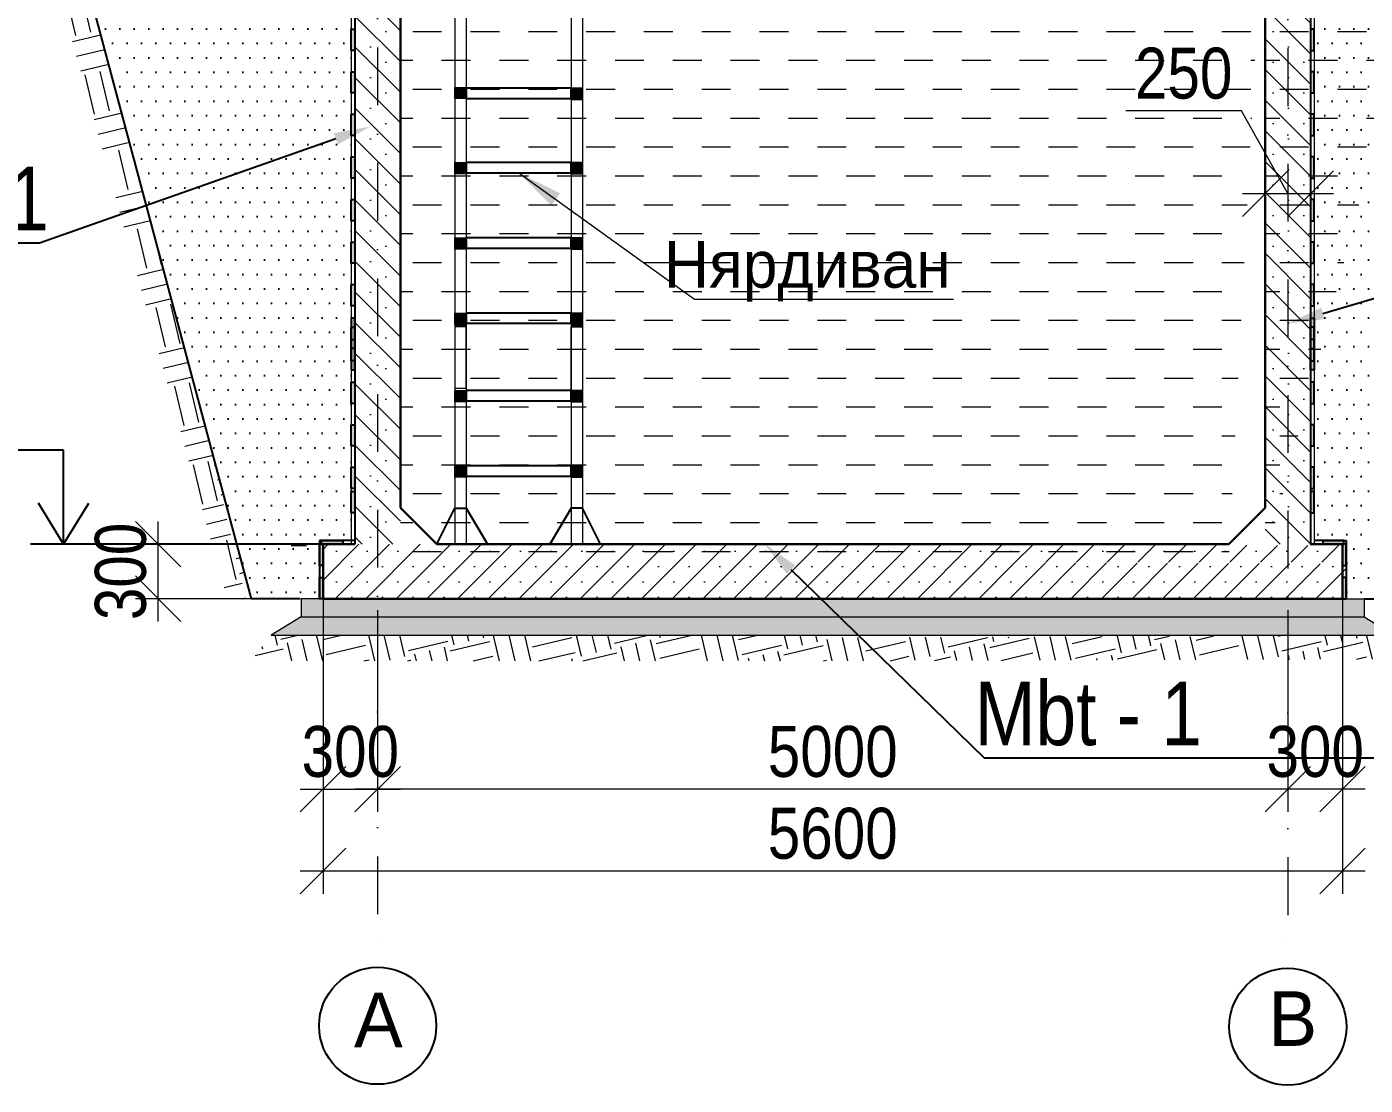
# Model space of a CAD drawing. Header units: millimetres. Extents: x 1067644 to 1117794, y -913136 to -692535.
# Drawn here: x 1082134 to 1089486, y -745752 to -739936 of the extents above; entities that cross this region are included whole.
import ezdxf
from ezdxf import colors
from ezdxf.entities.mleader import LeaderData, LeaderLine
from ezdxf.math import Vec2, Vec3

# ---------------------------------------------------------------- set-up
doc = ezdxf.new("R2010")
doc.units = ezdxf.units.MM
doc.linetypes.add('DASHDOT', pattern=[25.4, 12.7, -6.35, 0, -6.35])
doc.layers.add('Annotation - Text', color=7, linetype='Continuous')
doc.layers.add('Arcs_Circles_Ном._пера__98', color=7, linetype='Continuous', lineweight=20)
doc.styles.add('style3', font='ARIAAL_.TTF', dxfattribs={"height": 300})
doc.styles.add('style6', font='ARIALN.TTF', dxfattribs={"height": 300})
doc.styles.add('yazitipi', font='ARIALN.TTF')
doc.styles.add('СГЕНЕРИР_СТИЛЬ_1', font='a3ar(la).ttf')
doc.dimstyles.new('sevda', dxfattribs={"dimscale": 100, "dimtxt": 2.8, "dimasz": 2.5, "dimexe": 1.25, "dimexo": 0.625, "dimtad": 1, "dimtxsty": 'yazitipi', "dimblk": 'OBLIQUE', "dimcen": 2.5, "dimdle": 1.25, "dimclrd": 253, "dimclre": 253, "dimclrt": 73, "dimaunit": 1, "dimadec": 3, "dimazin": 0, "dimtfac": 1, "dimtmove": 1, "dimatfit": 3, "dimfxl": 1, "dimlwd": 13, "dimlwe": 13, "dimarcsym": 0})

# ---------------------------------------------------------------- blocks, each defined once
blk = doc.blocks.new('_Oblique')
at = {"color": 0, "linetype": 'ByBlock', "lineweight": -2}
blk.add_line((-0.5, -0.5), (0.5, 0.5), dxfattribs=at)
blk = doc.blocks.new('*D467')
at = {"color": 253, "lineweight": 13, "ltscale": 5, "transparency": 16777216}
for p, q in [((1084061.2, -743141.2), (1084061.2, -744250.1)), ((1089061.2, -743141.2), (1089061.2, -744250.1)), ((1089186.2, -744125.1), (1083936.2, -744125.1))]:
    blk.add_line(p, q, dxfattribs=at)
at = {"layer": 'Defpoints', "color": 0, "ltscale": 5, "transparency": 16777216}
for p in [(1084061.2, -743078.7), (1089061.2, -743078.7), (1084061.2, -744125.1)]:
    blk.add_point(p, dxfattribs=at)
at = {"color": 253, "lineweight": 13, "ltscale": 5, "transparency": 16777216, "xscale": 250, "yscale": 250, "zscale": 250, "rotation": 180}
blk.add_blockref('_Oblique', (1084061.2, -744125.1), dxfattribs=at)
at = {"color": 253, "lineweight": 13, "ltscale": 5, "transparency": 16777216, "xscale": 250, "yscale": 250, "zscale": 250}
blk.add_blockref('_Oblique', (1089061.2, -744125.1), dxfattribs=at)
at = {"color": 73, "ltscale": 5, "transparency": 16777216, "insert": (1086561.2, -743919.7), "char_height": 280, "attachment_point": 5, "style": 'yazitipi'}
blk.add_mtext('5000', dxfattribs=at)
blk = doc.blocks.new('*D468')
at = {"color": 253, "lineweight": 13, "ltscale": 15, "transparency": 16777216}
for p, q in [((1089361.2, -743015), (1089361.2, -744250.1)), ((1089061.2, -743141.2), (1089061.2, -744250.1)), ((1089486.2, -744125.1), (1088936.2, -744125.1))]:
    blk.add_line(p, q, dxfattribs=at)
at = {"layer": 'Defpoints', "color": 0, "ltscale": 15, "transparency": 16777216}
for p in [(1089361.2, -742952.5), (1089061.2, -743078.7), (1089061.2, -744125.1)]:
    blk.add_point(p, dxfattribs=at)
at = {"color": 253, "lineweight": 13, "ltscale": 15, "transparency": 16777216, "xscale": 250, "yscale": 250, "zscale": 250, "rotation": 180}
blk.add_blockref('_Oblique', (1089061.2, -744125.1), dxfattribs=at)
at = {"color": 253, "lineweight": 13, "ltscale": 15, "transparency": 16777216, "xscale": 250, "yscale": 250, "zscale": 250}
blk.add_blockref('_Oblique', (1089361.2, -744125.1), dxfattribs=at)
at = {"color": 73, "ltscale": 15, "transparency": 16777216, "insert": (1089211.4, -743919.7), "char_height": 280, "attachment_point": 5, "style": 'yazitipi'}
blk.add_mtext('300', dxfattribs=at)
blk = doc.blocks.new('*D469')
at = {"color": 253, "lineweight": 13, "ltscale": 15, "transparency": 16777216}
for p, q in [((1083761.2, -742841.2), (1083761.2, -744250.1)), ((1084061.2, -743141.2), (1084061.2, -744250.1)), ((1083636.2, -744125.1), (1084186.2, -744125.1))]:
    blk.add_line(p, q, dxfattribs=at)
at = {"layer": 'Defpoints', "color": 0, "ltscale": 15, "transparency": 16777216}
for p in [(1083761.2, -742778.7), (1084061.2, -743078.7), (1084061.2, -744125.1)]:
    blk.add_point(p, dxfattribs=at)
at = {"color": 253, "lineweight": 13, "ltscale": 15, "transparency": 16777216, "xscale": 250, "yscale": 250, "zscale": 250, "rotation": 180}
blk.add_blockref('_Oblique', (1083761.2, -744125.1), dxfattribs=at)
at = {"color": 253, "lineweight": 13, "ltscale": 15, "transparency": 16777216, "xscale": 250, "yscale": 250, "zscale": 250}
blk.add_blockref('_Oblique', (1084061.2, -744125.1), dxfattribs=at)
at = {"color": 73, "ltscale": 15, "transparency": 16777216, "insert": (1083911.2, -743919.7), "char_height": 280, "attachment_point": 5, "style": 'yazitipi'}
blk.add_mtext('300', dxfattribs=at)
blk = doc.blocks.new('*D470')
at = {"color": 253, "lineweight": 13, "ltscale": 15, "transparency": 16777216}
for p, q in [((1083761.2, -743927.6), (1083761.2, -744700.1)), ((1089361.2, -743927.6), (1089361.2, -744700.1)), ((1089486.2, -744575.1), (1083636.2, -744575.1))]:
    blk.add_line(p, q, dxfattribs=at)
at = {"layer": 'Defpoints', "color": 0, "ltscale": 15, "transparency": 16777216}
for p in [(1083761.2, -743865.1), (1089361.2, -743865.1), (1083761.2, -744575.1)]:
    blk.add_point(p, dxfattribs=at)
at = {"color": 253, "lineweight": 13, "ltscale": 15, "transparency": 16777216, "xscale": 250, "yscale": 250, "zscale": 250, "rotation": 180}
blk.add_blockref('_Oblique', (1083761.2, -744575.1), dxfattribs=at)
at = {"color": 253, "lineweight": 13, "ltscale": 15, "transparency": 16777216, "xscale": 250, "yscale": 250, "zscale": 250}
blk.add_blockref('_Oblique', (1089361.2, -744575.1), dxfattribs=at)
at = {"color": 73, "ltscale": 15, "transparency": 16777216, "insert": (1086561.2, -744369.7), "char_height": 280, "attachment_point": 5, "style": 'yazitipi'}
blk.add_mtext('5600', dxfattribs=at)
blk = doc.blocks.new('*D460')
at = {"color": 253, "lineweight": 13, "ltscale": 15, "transparency": 16777216}
for p, q in [((1088806.5, -740397.8), (1088171.2, -740397.8)), ((1089061.2, -740852.5), (1088806.5, -740397.8)), ((1088936.2, -740909.4), (1088936.2, -740727.5)), ((1089186.2, -740909.4), (1089186.2, -740727.5)), ((1088811.2, -740852.5), (1089311.2, -740852.5))]:
    blk.add_line(p, q, dxfattribs=at)
at = {"layer": 'Defpoints', "color": 0, "ltscale": 15, "transparency": 16777216}
for p in [(1089186.2, -740852.5), (1088936.2, -740971.9), (1089186.2, -740971.9)]:
    blk.add_point(p, dxfattribs=at)
at = {"color": 253, "lineweight": 13, "ltscale": 15, "transparency": 16777216, "xscale": 250, "yscale": 250, "zscale": 250, "rotation": 180}
blk.add_blockref('_Oblique', (1088936.2, -740852.5), dxfattribs=at)
at = {"color": 253, "lineweight": 13, "ltscale": 15, "transparency": 16777216, "xscale": 250, "yscale": 250, "zscale": 250}
blk.add_blockref('_Oblique', (1089186.2, -740852.5), dxfattribs=at)
at = {"color": 73, "ltscale": 15, "transparency": 16777216, "insert": (1088488.8, -740192.4), "char_height": 280, "attachment_point": 5, "style": 'yazitipi'}
blk.add_mtext('250', dxfattribs=at)
blk = doc.blocks.new('*D461')
at = {"color": 253, "lineweight": 13, "ltscale": 15, "transparency": 16777216}
for p, q in [((1082855.5, -743203.7), (1082855.5, -742653.7)), ((1083258.8, -742778.7), (1082730.5, -742778.7)), ((1083469.2, -743078.7), (1082730.5, -743078.7))]:
    blk.add_line(p, q, dxfattribs=at)
at = {"layer": 'Defpoints', "color": 0, "ltscale": 15, "transparency": 16777216}
for p in [(1082855.5, -742778.7), (1083321.3, -742778.7), (1083531.7, -743078.7)]:
    blk.add_point(p, dxfattribs=at)
at = {"color": 253, "lineweight": 13, "ltscale": 15, "transparency": 16777216, "xscale": 250, "yscale": 250, "zscale": 250}
for p, rotation in [((1082855.5, -742778.7), 90), ((1082855.5, -743078.7), 270)]:
    blk.add_blockref('_Oblique', p, dxfattribs=dict(at, rotation=rotation))
at = {"color": 73, "ltscale": 15, "transparency": 16777216, "insert": (1082650, -742928.7), "char_height": 280, "attachment_point": 5, "rotation": 90, "style": 'yazitipi'}
blk.add_mtext('300', dxfattribs=at)

msp = doc.modelspace()

# ---------------------------------------------------------------- hatches: boundary and pattern name
at = {"ltscale": 15}
h = msp.add_hatch(dxfattribs=at)
h.set_pattern_fill('DOTS', color=256, scale=50)
h.set_pattern_definition([(0, (216624.21, -38033.88), (39.6875, 79.375), [0, -79.375])])
h.paths.add_polyline_path([(1083909.193, -738844.857), (1082254.394, -738844.857), (1083368.752, -743078.742), (1083741.404, -743078.742), (1083741.404, -742758.742), (1083741.235, -742758.742), (1083916.235, -742758.742), (1083916.404, -739944.857)])
h = msp.add_hatch(dxfattribs=at)
h.set_pattern_fill('DOTS', color=256, scale=50)
h.set_pattern_definition([(0, (215624.21, -38033.88), (39.6875, 79.375), [0, -79.375])])
h.paths.add_polyline_path([(1090876.96, -738844.857), (1089213.615, -738844.857), (1089206.404, -739944.857), (1089206.404, -742758.742), (1089381.404, -742758.742), (1089381.404, -743078.742), (1089753.941, -743078.742)])
at = {"lineweight": 5, "ltscale": 5000}
h = msp.add_hatch(dxfattribs=at)
h.set_pattern_fill('SACNCR', color=109, scale=50, angle=-90)
h.set_pattern_definition([(315, (1777156.91, 130813.91), (84.189901, 84.189901), []), (315, (1777156.91, 130729.72), (84.189901, 84.189901), [0, -119.0625])])
edge = h.paths.add_edge_path(flags=16)
edge.add_line((1083986.235, -741528.742), (1083936.235, -741528.742))
edge.add_line((1083936.235, -741528.742), (1083936.235, -740328.742))
edge.add_line((1083936.235, -740328.742), (1083936.235, -741528.742))
edge = h.paths.add_edge_path()
edge.add_line((1083935.98, -742778.742), (1083936.235, -742778.742))
edge.add_line((1083936.235, -742778.742), (1083936.235, -741528.742))
edge.add_line((1083936.235, -741528.742), (1083936.235, -742778.742))
edge = h.paths.add_edge_path()
edge.add_line((1084136.235, -741528.742), (1083936.235, -741528.742))
edge.add_line((1083936.235, -741528.742), (1083936.235, -742778.742))
edge.add_line((1083936.235, -742778.742), (1084186.235, -742778.742))
edge.add_line((1084186.235, -742778.742), (1084186.235, -741528.742))
edge = h.paths.add_edge_path()
edge.add_line((1084136.235, -740328.742), (1083936.235, -740328.742))
edge.add_line((1083936.235, -740328.742), (1083936.235, -741528.742))
edge.add_line((1083936.235, -741528.742), (1084186.235, -741528.742))
edge.add_line((1084186.235, -741528.742), (1084186.235, -740328.742))
h.paths.add_polyline_path([(1084186.235, -740328.742), (1084186.235, -738928.742), (1083936.235, -738928.742), (1083936.235, -740328.742)])
h.paths.add_polyline_path([(1083936.235, -740328.742), (1083936.235, -738928.742)])
h = msp.add_hatch(dxfattribs=at)
h.set_pattern_fill('SACNCR', color=109, scale=50, angle=-90)
h.set_pattern_definition([(315, (1776306.91, 130813.91), (84.189901, 84.189901), []), (315, (1776306.91, 130729.72), (84.189901, 84.189901), [0, -119.0625])])
edge = h.paths.add_edge_path()
edge.add_line((1089136.235, -741528.742), (1089086.235, -741528.742))
edge.add_line((1089086.235, -741528.742), (1089086.235, -740328.742))
edge.add_line((1089086.235, -740328.742), (1089186.235, -740328.742))
edge.add_line((1089186.235, -740328.742), (1089186.235, -741528.742))
edge = h.paths.add_edge_path()
edge.add_line((1089187.346, -742778.706), (1089086.235, -742778.778))
edge.add_line((1089086.235, -742778.778), (1089086.235, -741528.742))
edge.add_line((1089086.235, -741528.742), (1089186.235, -741528.742))
edge.add_line((1089186.235, -741528.742), (1089186.235, -742778.742))
edge = h.paths.add_edge_path()
edge.add_line((1088986.235, -741528.742), (1089086.235, -741528.742))
edge.add_line((1089086.235, -741528.742), (1089086.235, -742778.742))
edge.add_line((1089086.235, -742778.742), (1088936.235, -742778.742))
edge.add_line((1088936.235, -742778.742), (1088936.235, -741528.742))
edge = h.paths.add_edge_path()
edge.add_line((1088986.235, -740328.742), (1089086.235, -740328.742))
edge.add_line((1089086.235, -740328.742), (1089086.235, -741528.742))
edge.add_line((1089086.235, -741528.742), (1088936.235, -741528.742))
edge.add_line((1088936.235, -741528.742), (1088936.235, -740328.742))
h.paths.add_polyline_path([(1088936.235, -738928.742), (1089086.235, -738928.742), (1089086.235, -740328.742), (1088936.235, -740328.742)])
h.paths.add_polyline_path([(1089186.235, -740328.742), (1089086.235, -740328.742), (1089086.235, -738928.742), (1089186.235, -738928.742)])
at = {"lineweight": 0, "ltscale": 15}
h = msp.add_hatch(dxfattribs=at)
h.set_pattern_fill('DASH', color=4, scale=50)
h.set_pattern_definition([(0, (215574.04, -37968.76), (158.75, 158.75), [158.75, -158.75])])
edge = h.paths.add_edge_path()
edge.add_line((1084186.235, -739078.742), (1089936.235, -739078.742))
edge.add_line((1088936.235, -742868.021), (1088936.235, -739018.445))
edge.add_line((1084186.235, -739078.742), (1084186.235, -742878.742))
edge.add_line((1084186.235, -742878.742), (1088736.235, -742878.742))
h = msp.add_hatch(color=256, dxfattribs=at)
h.dxf.hatch_style = 1
h.paths.add_polyline_path([(1083916.235, -739948.593), (1083936.235, -739948.593), (1083936.235, -740065.578), (1083916.235, -740065.578)])
h = msp.add_hatch(color=256, dxfattribs=at)
h.dxf.hatch_style = 1
h.paths.add_polyline_path([(1089206.235, -739948.593), (1089186.235, -739948.593), (1089186.235, -740065.578), (1089206.235, -740065.578)])
h = msp.add_hatch(color=256, dxfattribs=at)
h.dxf.hatch_style = 1
h.paths.add_polyline_path([(1083916.235, -740182.563), (1083936.235, -740182.563), (1083936.235, -740299.548), (1083916.235, -740299.548)])
h = msp.add_hatch(color=256, dxfattribs=at)
h.dxf.hatch_style = 1
h.paths.add_polyline_path([(1089206.235, -740182.563), (1089186.235, -740182.563), (1089186.235, -740299.548), (1089206.235, -740299.548)])
at = {"lineweight": 9}
for points in [[(1084548.24, -740268.475), (1084486.235, -740268.475), (1084486.235, -740330.481), (1084548.24, -740330.481)], [(1085124.229, -740273.875), (1085186.235, -740273.875), (1085186.235, -740335.881), (1085124.229, -740335.881)], [(1084548.24, -740681.848), (1084486.235, -740681.848), (1084486.235, -740743.854), (1084548.24, -740743.854)], [(1085124.229, -740681.848), (1085186.235, -740681.848), (1085186.235, -740743.854), (1085124.229, -740743.854)], [(1084548.24, -741095.221), (1084486.235, -741095.221), (1084486.235, -741157.227), (1084548.24, -741157.227)], [(1085124.229, -741095.221), (1085186.235, -741095.221), (1085186.235, -741157.227), (1085124.229, -741157.227)], [(1084548.24, -741508.594), (1084486.235, -741508.594), (1084486.235, -741570.6), (1084548.24, -741570.6)], [(1084548.24, -741521.967), (1084486.235, -741521.967), (1084486.235, -741583.973), (1084548.24, -741583.973)], [(1085124.229, -741508.594), (1085186.235, -741508.594), (1085186.235, -741570.6), (1085124.229, -741570.6)], [(1085124.229, -741521.967), (1085186.235, -741521.967), (1085186.235, -741583.973), (1085124.229, -741583.973)], [(1084548.24, -741935.34), (1084486.235, -741935.34), (1084486.235, -741997.346), (1084548.24, -741997.346)], [(1085124.229, -741935.34), (1085186.235, -741935.34), (1085186.235, -741997.346), (1085124.229, -741997.346)], [(1084548.24, -742348.713), (1084486.235, -742348.713), (1084486.235, -742410.719), (1084548.24, -742410.719)], [(1085124.229, -742348.713), (1085186.235, -742348.713), (1085186.235, -742410.719), (1085124.229, -742410.719)]]:
    msp.add_hatch(color=256, dxfattribs=at).paths.add_polyline_path(points)
at = {"lineweight": 0, "ltscale": 15}
h = msp.add_hatch(color=256, dxfattribs=at)
h.dxf.hatch_style = 1
h.paths.add_polyline_path([(1083916.235, -740416.533), (1083936.235, -740416.533), (1083936.235, -740533.518), (1083916.235, -740533.518)])
h = msp.add_hatch(color=256, dxfattribs=at)
h.dxf.hatch_style = 1
h.paths.add_polyline_path([(1089206.235, -740416.533), (1089186.235, -740416.533), (1089186.235, -740533.518), (1089206.235, -740533.518)])
h = msp.add_hatch(color=256, dxfattribs=at)
h.dxf.hatch_style = 1
h.paths.add_polyline_path([(1083916.235, -740650.503), (1083936.235, -740650.503), (1083936.235, -740767.489), (1083916.235, -740767.489)])
h = msp.add_hatch(color=256, dxfattribs=at)
h.dxf.hatch_style = 1
h.paths.add_polyline_path([(1089206.235, -740650.503), (1089186.235, -740650.503), (1089186.235, -740767.489), (1089206.235, -740767.489)])
h = msp.add_hatch(color=256, dxfattribs=at)
h.dxf.hatch_style = 1
h.paths.add_polyline_path([(1083916.235, -740884.474), (1083936.235, -740884.474), (1083936.235, -741001.459), (1083916.235, -741001.459)])
h = msp.add_hatch(color=256, dxfattribs=at)
h.dxf.hatch_style = 1
h.paths.add_polyline_path([(1089206.235, -740884.474), (1089186.235, -740884.474), (1089186.235, -741001.459), (1089206.235, -741001.459)])
h = msp.add_hatch(color=256, dxfattribs=at)
h.dxf.hatch_style = 1
h.paths.add_polyline_path([(1083916.235, -741118.444), (1083936.235, -741118.444), (1083936.235, -741235.429), (1083916.235, -741235.429)])
h = msp.add_hatch(color=256, dxfattribs=at)
h.dxf.hatch_style = 1
h.paths.add_polyline_path([(1089206.235, -741118.444), (1089186.235, -741118.444), (1089186.235, -741235.429), (1089206.235, -741235.429)])
h = msp.add_hatch(color=256, dxfattribs=at)
h.dxf.hatch_style = 1
h.paths.add_polyline_path([(1083916.235, -741352.414), (1083936.235, -741352.414), (1083936.235, -741469.399), (1083916.235, -741469.399)])
h = msp.add_hatch(color=256, dxfattribs=at)
h.dxf.hatch_style = 1
h.paths.add_polyline_path([(1089206.235, -741352.414), (1089186.235, -741352.414), (1089186.235, -741469.399), (1089206.235, -741469.399)])
h = msp.add_hatch(color=256, dxfattribs=at)
h.dxf.hatch_style = 1
h.paths.add_polyline_path([(1083916.235, -741820.355), (1083936.235, -741820.355), (1083936.235, -741537.34), (1083916.235, -741537.34)])
h = msp.add_hatch(color=256, dxfattribs=at)
h.dxf.hatch_style = 1
h.paths.add_polyline_path([(1089206.235, -741820.355), (1089186.235, -741820.355), (1089186.235, -741537.34), (1089206.235, -741537.34)])
h = msp.add_hatch(color=256, dxfattribs=at)
h.dxf.hatch_style = 1
h.paths.add_polyline_path([(1083916.235, -741586.384), (1083936.235, -741586.384), (1083936.235, -741703.37), (1083916.235, -741703.37)])
h = msp.add_hatch(color=256, dxfattribs=at)
h.dxf.hatch_style = 1
h.paths.add_polyline_path([(1089206.235, -741586.384), (1089186.235, -741586.384), (1089186.235, -741703.37), (1089206.235, -741703.37)])
h = msp.add_hatch(color=256, dxfattribs=at)
h.dxf.hatch_style = 1
h.paths.add_polyline_path([(1083916.235, -741654.325), (1083936.235, -741654.325), (1083936.235, -741771.31), (1083916.235, -741771.31)])
h = msp.add_hatch(color=256, dxfattribs=at)
h.dxf.hatch_style = 1
h.paths.add_polyline_path([(1089206.235, -741654.325), (1089186.235, -741654.325), (1089186.235, -741771.31), (1089206.235, -741771.31)])
h = msp.add_hatch(color=256, dxfattribs=at)
h.dxf.hatch_style = 1
h.paths.add_polyline_path([(1083916.235, -741888.295), (1083936.235, -741888.295), (1083936.235, -742005.28), (1083916.235, -742005.28)])
h = msp.add_hatch(color=256, dxfattribs=at)
h.dxf.hatch_style = 1
h.paths.add_polyline_path([(1089206.235, -741888.295), (1089186.235, -741888.295), (1089186.235, -742005.28), (1089206.235, -742005.28)])
h = msp.add_hatch(color=256, dxfattribs=at)
h.dxf.hatch_style = 1
h.paths.add_polyline_path([(1083916.235, -742122.265), (1083936.235, -742122.265), (1083936.235, -742239.251), (1083916.235, -742239.251)])
h = msp.add_hatch(color=256, dxfattribs=at)
h.dxf.hatch_style = 1
h.paths.add_polyline_path([(1089206.235, -742122.265), (1089186.235, -742122.265), (1089186.235, -742239.251), (1089206.235, -742239.251)])
h = msp.add_hatch(color=256, dxfattribs=at)
h.dxf.hatch_style = 1
h.paths.add_polyline_path([(1083916.235, -742356.236), (1083936.235, -742356.236), (1083936.235, -742473.221), (1083916.235, -742473.221)])
h = msp.add_hatch(color=256, dxfattribs=at)
h.dxf.hatch_style = 1
h.paths.add_polyline_path([(1089206.235, -742356.236), (1089186.235, -742356.236), (1089186.235, -742473.221), (1089206.235, -742473.221)])
h = msp.add_hatch(color=256, dxfattribs=at)
h.dxf.hatch_style = 1
h.paths.add_polyline_path([(1083916.235, -742490.206), (1083936.235, -742490.206), (1083936.235, -742607.191), (1083916.235, -742607.191)])
h = msp.add_hatch(color=256, dxfattribs=at)
h.dxf.hatch_style = 1
h.paths.add_polyline_path([(1089206.235, -742490.206), (1089186.235, -742490.206), (1089186.235, -742607.191), (1089206.235, -742607.191)])
h = msp.add_hatch(color=256, dxfattribs=at)
h.dxf.hatch_style = 1
h.paths.add_polyline_path([(1083741.235, -742778.742), (1083761.235, -742778.742), (1083761.235, -742895.727), (1083741.235, -742895.727)])
h = msp.add_hatch(color=256, dxfattribs=at)
h.dxf.hatch_style = 1
h.paths.add_polyline_path([(1083869.894, -742758.742), (1083869.894, -742778.742), (1083752.908, -742778.742), (1083752.908, -742758.742)])
at = {"lineweight": 5, "ltscale": 5000}
h = msp.add_hatch(dxfattribs=at)
h.set_pattern_fill('SACNCR', color=109, scale=50)
h.set_pattern_definition([(45, (214743.59, -50608.07), (-84.189901, 84.189901), []), (45, (214827.78, -50608.07), (-84.189901, 84.189901), [0, -119.0625])])
h.paths.add_polyline_path([(1086036.235, -742878.742), (1087236.235, -742878.742), (1087236.235, -743078.742), (1086036.235, -743078.742)])
h.paths.add_polyline_path([(1083761.235, -742878.742), (1086036.235, -742878.742), (1086036.235, -743078.742), (1083761.235, -743078.742)])
edge = h.paths.add_edge_path()
edge.add_line((1086036.235, -742778.742), (1086036.235, -742878.742))
edge.add_line((1086036.235, -742878.742), (1083769.534, -742878.742))
edge.add_line((1083761.235, -742878.742), (1083761.235, -742778.742))
edge.add_line((1083761.235, -742778.742), (1086036.235, -742778.742))
h.paths.add_polyline_path([(1086036.235, -742778.742), (1087236.235, -742778.742), (1087236.235, -742878.742), (1086036.235, -742878.742)])
h.paths.add_polyline_path([(1087236.235, -742778.742), (1089381.235, -742786.953), (1089381.235, -742887.537), (1087236.235, -742878.742)])
h.paths.add_polyline_path([(1087236.235, -742878.742), (1089381.235, -742878.742), (1089381.235, -743078.742), (1087236.235, -743078.742)])
at = {"lineweight": 0, "ltscale": 15}
h = msp.add_hatch(color=256, dxfattribs=at)
h.dxf.hatch_style = 1
h.paths.add_polyline_path([(1089252.576, -742758.742), (1089252.576, -742778.742), (1089369.561, -742778.742), (1089369.561, -742758.742)])
h = msp.add_hatch(color=256, dxfattribs=at)
h.dxf.hatch_style = 1
h.paths.add_polyline_path([(1089381.235, -742778.742), (1089361.235, -742778.742), (1089361.235, -742895.727), (1089381.235, -742895.727)])
h = msp.add_hatch(color=256, dxfattribs=at)
h.dxf.hatch_style = 1
h.paths.add_polyline_path([(1083741.235, -742961.756), (1083761.235, -742961.756), (1083761.235, -743078.742), (1083741.235, -743078.742)])
h = msp.add_hatch(color=256, dxfattribs=at)
h.dxf.hatch_style = 1
h.paths.add_polyline_path([(1089381.235, -742961.756), (1089361.235, -742961.756), (1089361.235, -743078.742), (1089381.235, -743078.742)])
at = {"lineweight": 5, "ltscale": 5}
h = msp.add_hatch(dxfattribs=at)
h.set_pattern_fill('AR-CONC', color=4)
h.set_pattern_definition([(50, (215574.04, -37567.76), (182.184669, -15.939086), [19.05, -209.55]), (355, (215574.04, -37567.76), (-35.24342, 191.056845), [15.24, -167.640584]), (100.451445, (215589.22, -37569.1), (146.941247, 175.117752), [16.19001, -178.090245]), (46.1842, (215574.04, -37516.96), (271.07904, -42.04233), [28.575, -314.325]), (96.635558, (215596.63, -37520.47), (237.404134, 247.426125), [24.28502, -267.13561]), (351.18415, (215574.04, -37516.96), (237.404134, 247.426125), [22.85997, -251.45973]), (21, (215599.44, -37529.66), (151.614391, -102.265198), [19.05, -209.55]), (326, (215599.44, -37529.66), (61.802028, 184.187966), [15.24, -167.64]), (71.451445, (215612.08, -37538.19), (213.41642, 81.92277), [16.19001, -178.089938]), (37.5, (215574.04, -37567.764), (3.0886033, 84.555039), [0, -165.608, 0, -170.18, 0, -168.275]), (7.5, (215574.04, -37567.76), (66.8196625, 100.180575), [0, -97.028, 0, -161.798, 0, -64.135]), (327.5, (215517.4, -37567.764), (135.590595, -5.728744), [0, -63.5, 0, -198.12, 0, -262.89]), (317.5, (215492, -37567.76), (148.129181, 25.426491), [0, -82.55, 0, -131.572, 0, -186.69])])
h.paths.add_polyline_path([(1089481.235, -743078.742), (1089481.235, -743178.742), (1083641.235, -743178.742), (1083641.235, -743078.742)])
h = msp.add_hatch(dxfattribs=at)
h.set_pattern_fill('GRAVEL', color=161, scale=15)
h.set_pattern_definition([(228.0127875, (291681.422, -40377.116), (-3048.00000024, -3428.9999998), [51.25822, -5074.57255]), (184.969741, (291647.132, -40415.216), (4571.9999982, 381.0000217), [87.96071, -8708.10733]), (132.510447, (291559.502, -40422.836), (3810.0000016, -4190.99999854), [62.02223, -6140.20842]), (267.273689, (291410.912, -40518.086), (381.0000008, 7619.99999996), [80.10068, -7929.96561]), (292.8336542, (291407.102, -40598.096), (-1905.00000016, 4571.99999993), [78.54505, -7775.97116]), (357.273689, (291437.582, -40670.486), (-7619.99999996, 381.0000008), [80.10068, -7929.96561]), (37.6942405, (291517.592, -40674.296), (-4952.99999978, -3810.00000029), [105.92905, -10486.9673]), (72.2553284, (291601.412, -40609.526), (2667.00000072, 8381.99999977), [100.00793, -9900.78849]), (121.4295656, (291631.892, -40514.276), (-3048.00000043, 4952.99999973), [80.37195, -7956.83185]), (175.2363583, (291589.982, -40445.696), (4190.9999999, -381.0000007), [91.75699, -4496.09054]), (222.3974378, (291498.542, -40438.076), (-4571.99999985, -4191.00000016), [118.66169, -11747.51588]), (138.814075, (291788.102, -40521.896), (-2666.9999998, 2286.0000002), [40.50068, -4009.58487]), (171.4692344, (291757.622, -40495.226), (4953.00000013, -761.99999914), [77.0523, -7628.19585]), (225, (291681.42, -40483.8), (-5e-14, -381), [53.8814, -484.93397]), (203.1985905, (291654.75, -40438.076), (1905, 761.9999999), [29.0162, -2872.59336]), (291.8014095, (291628.08, -40449.506), (-381, 1143), [41.03484, -2010.71295]), (30.9637565, (291643.32, -40487.606), (1143, 762), [66.64795, -2154.94472]), (161.565051, (291700.47, -40453.32), (762, -381), [48.19307, -1156.63472]), (16.3895403, (291407.102, -40449.506), (3810, 1143), [67.5132, -6683.824]), (70.346176, (291471.872, -40430.456), (-1524.00000014, -4190.99999995), [56.63984, -5607.33235]), (293.1985905, (291700.47, -40377.116), (-761.9999999, 1905), [58.03201, -2843.57754]), (343.6104597, (291723.332, -40430.456), (-3810.0000001, 1142.99999973), [67.5132, -6683.824]), (339.443955, (291407.1, -40685.726), (-1905, 762), [65.10528, -3190.16015]), (294.7751406, (291468.062, -40708.586), (-1905.0000023, 4190.999999), [54.55082, -5400.53901]), (66.8014095, (291704.28, -40758.116), (761.9999999, 1905), [58.03202, -2843.57754]), (17.3540246, (291727.142, -40704.776), (-4952.9999999, -1524.0000003), [63.86741, -6322.8564]), (69.443955, (291517.59, -40758.116), (-762, -1905), [32.55264, -3222.71279]), (101.3099325, (291681.42, -40758.116), (-381, 1524), [19.42719, -1923.29924]), (165.963757, (291677.61, -40739.07), (1143, -381), [78.54506, -1492.35819]), (186.009006, (291601.412, -40720.016), (3809.99999998, 381.0000002), [72.79005, -7206.20473]), (303.690068, (291643.32, -40521.9), (-381, 762), [54.94858, -1318.76645]), (353.1572266, (291673.802, -40567.616), (6477.00000004, -761.99999966), [95.93351, -9497.40136]), (60.945396, (291769.052, -40579.046), (-1524, -2667), [39.22624, -3883.40885]), (90, (291788.1, -40544.76), (-381, 381), [22.86, -358.14]), (120.2564372, (291593.792, -40708.586), (1523.9999998, -2667.0000001), [52.93004, -5240.09112]), (48.0127875, (291567.122, -40662.866), (3048.00000025, 3428.9999998), [102.51643, -5023.31433]), (0, (291635.7, -40586.67), (381, 381), [99.06, -281.94]), (325.3048465, (291734.762, -40586.666), (3810.00000144, -2666.99999794), [60.24143, -5963.89751]), (254.054604, (291784.29, -40620.956), (-381, -1524), [55.47436, -2718.2475]), (207.6459754, (291769.052, -40674.296), (-7239.00000027, -3809.9999995), [90.32176, -8941.86966]), (175.4260787, (291689.042, -40716.206), (-4953, 381), [95.55442, -9459.87697])])
h.paths.add_polyline_path([(1089481.235, -743178.742), (1089646.006, -743278.742), (1083476.463, -743278.742), (1083641.235, -743178.742)])
at = {"layer": 'Annotation - Text', "lineweight": 5, "ltscale": 20}
h = msp.add_hatch(dxfattribs=at)
h.set_pattern_fill('EARTH', color=253, scale=35, angle=-76.6397816)
h.set_pattern_definition([(283.36022, (1115377.7, -668191.68), (267.591, -164.8793), [222.25, -222.25]), (283.36022, (1115458.79, -668172.42), (267.591, -164.8793), [222.25, -222.25]), (283.36022, (1115539.87, -668153.16), (267.591, -164.8793), [222.25, -222.25]), (13.36022, (1115573.32, -668173.77), (164.8793, 267.591), [222.25, -222.25]), (13.36022, (1115592.58, -668254.86), (164.8793, 267.591), [222.25, -222.25]), (13.36022, (1115611.84, -668335.94), (164.8793, 267.591), [222.25, -222.25])])
edge = h.paths.add_edge_path()
edge.add_line((1083233.405, -743078.742), (1083372.248, -743078.742))
h.paths.add_polyline_path([(1083234.63, -743078.742), (1083368.752, -743078.742), (1082238.355, -738844.857), (1082060.603, -738844.857)])
h = msp.add_hatch(dxfattribs=at)
h.set_pattern_fill('EARTH', color=253, scale=35, angle=-76.6397816)
h.set_pattern_definition([(283.360218, (215574.04, -37567.76), (267.590996, -164.8793), [222.25, -222.25]), (283.360218, (215655.13, -37548.5), (267.590996, -164.8793), [222.25, -222.25]), (283.360218, (215736.22, -37529.25), (267.590996, -164.8793), [222.25, -222.25]), (13.360218, (215769.67, -37549.86), (164.8793, 267.590996), [222.25, -222.25]), (13.360218, (215788.93, -37630.95), (164.8793, 267.590996), [222.25, -222.25]), (13.360218, (215808.18, -37712.03), (164.8793, 267.590996), [222.25, -222.25])])
h.paths.add_polyline_path([(1083471.463, -743278.742), (1083471.463, -743278.742), (1083367.541, -743420.612), (1083367.541, -743420.917)], flags=16)
h.paths.add_polyline_path([(1089646.006, -743278.742), (1086541.381, -743292.26), (1086541.381, -743420.917), (1089749.744, -743410.027)])
h.paths.add_polyline_path([(1083367.541, -743420.917), (1083471.463, -743278.742), (1086541.381, -743278.742), (1086541.381, -743420.917)])

# ---------------------------------------------------------------- linework, layer by layer
at = {"lineweight": 20}
for p, q in [((1084548.24, -738680.541), (1084548.24, -742778.742)), ((1085124.229, -738680.541), (1085124.229, -742778.742)), ((1084486.235, -738973.342), (1084486.235, -742778.742)), ((1085186.235, -738923.342), (1085186.235, -742778.742))]:
    msp.add_line(p, q, dxfattribs=at)
at = {"ltscale": 15}
for p, q in [((1083936.235, -738778.742), (1083936.235, -742778.742)), ((1089186.235, -738778.742), (1089186.235, -742778.742)), ((1083368.752, -743078.742), (1082238.355, -738844.857)), ((1084386.235, -742778.742), (1084486.235, -742581.739)), ((1084486.235, -742581.739), (1084548.24, -742581.739)), ((1084548.24, -742581.739), (1084664.572, -742778.742)), ((1085124.229, -742581.739), (1085007.897, -742778.742)), ((1085186.235, -742581.739), (1085124.229, -742581.739)), ((1085286.235, -742778.742), (1085186.235, -742581.739)), ((1083811.401, -742778.742), (1082154.634, -742778.742)), ((1083586.235, -742783.623), (1083669.77, -742783.623)), ((1083936.235, -742758.742), (1083741.235, -742758.742)), ((1083741.235, -742758.742), (1083741.235, -743078.742)), ((1083741.235, -742758.742), (1083741.235, -743078.742)), ((1089252.576, -742758.742), (1089206.235, -742758.742)), ((1089252.576, -742758.742), (1089381.235, -742758.742)), ((1089381.235, -742758.742), (1089381.235, -743078.742)), ((1083636.235, -743078.742), (1083368.752, -743078.742)), ((1089481.235, -743078.742), (1089753.941, -743078.742))]:
    msp.add_line(p, q, dxfattribs=at)
at = {"linetype": 'DASHDOT', "lineweight": 15, "ltscale": 25}
for p, q in [((1084061.235, -738778.742), (1084061.235, -745103.883)), ((1089061.404, -738783.776), (1089061.404, -745108.918))]:
    msp.add_line(p, q, dxfattribs=at)
at = {"lineweight": 30, "ltscale": 15}
for p, q in [((1084186.235, -738928.742), (1084186.235, -742578.742)), ((1088936.235, -742578.742), (1088936.235, -739128.742)), ((1084186.235, -742578.742), (1084386.235, -742778.742)), ((1088936.235, -742578.742), (1088736.235, -742778.742))]:
    msp.add_line(p, q, dxfattribs=at)
at = {"color": 7}
msp.add_line((1082336.09, -742262.094), (1081209.781, -742262.094), dxfattribs=at)
at = {"color": 0}
msp.add_line((1082336.09, -742778.742), (1082336.09, -742262.094), dxfattribs=at)
at = {"ltscale": 5}
for p, q in [((1084548.24, -742778.742), (1084486.235, -742778.742)), ((1085124.229, -742778.742), (1085186.235, -742778.742))]:
    msp.add_line(p, q, dxfattribs=at)
at = {"color": 1, "lineweight": 9, "ltscale": 5}
for p, q in [((1083741.235, -743078.742), (1083641.235, -743078.742)), ((1083641.235, -743078.742), (1083641.235, -743178.742)), ((1089381.235, -743078.742), (1089481.235, -743078.742)), ((1089481.235, -743078.742), (1089481.235, -743178.742)), ((1083641.235, -743178.742), (1083476.463, -743278.742)), ((1083641.235, -743178.742), (1089481.235, -743178.742)), ((1089481.235, -743178.742), (1089646.006, -743278.742)), ((1083476.463, -743278.742), (1089646.006, -743278.742))]:
    msp.add_line(p, q, dxfattribs=at)
at = {"lineweight": 9, "ltscale": 15}
for points in [[(1083916.235, -742778.742), (1083936.235, -742778.742), (1083936.235, -738778.742), (1083916.235, -738778.742)], [(1089206.235, -742778.742), (1089186.235, -742778.742), (1089186.235, -738778.742), (1089206.235, -738778.742)]]:
    msp.add_lwpolyline(points, close=True, dxfattribs=at)
at = {"ltscale": 15}
for points in [[(1083916.235, -739948.593), (1083936.235, -739948.593), (1083936.235, -740065.578), (1083916.235, -740065.578)], [(1089206.235, -739948.593), (1089186.235, -739948.593), (1089186.235, -740065.578), (1089206.235, -740065.578)], [(1083916.235, -740182.563), (1083936.235, -740182.563), (1083936.235, -740299.548), (1083916.235, -740299.548)], [(1089206.235, -740182.563), (1089186.235, -740182.563), (1089186.235, -740299.548), (1089206.235, -740299.548)], [(1085124.229, -740273.875), (1084548.24, -740273.875), (1084548.24, -740330.481), (1085124.229, -740330.481)], [(1083916.235, -740416.533), (1083936.235, -740416.533), (1083936.235, -740533.518), (1083916.235, -740533.518)], [(1089206.235, -740416.533), (1089186.235, -740416.533), (1089186.235, -740533.518), (1089206.235, -740533.518)], [(1083916.235, -740650.503), (1083936.235, -740650.503), (1083936.235, -740767.489), (1083916.235, -740767.489)], [(1089206.235, -740650.503), (1089186.235, -740650.503), (1089186.235, -740767.489), (1089206.235, -740767.489)], [(1085124.229, -740681.848), (1084548.24, -740681.848), (1084548.24, -740738.454), (1085124.229, -740738.454)], [(1083916.235, -740884.474), (1083936.235, -740884.474), (1083936.235, -741001.459), (1083916.235, -741001.459)], [(1089206.235, -740884.474), (1089186.235, -740884.474), (1089186.235, -741001.459), (1089206.235, -741001.459)], [(1085124.229, -741095.221), (1084548.24, -741095.221), (1084548.24, -741151.827), (1085124.229, -741151.827)], [(1083916.235, -741118.444), (1083936.235, -741118.444), (1083936.235, -741235.429), (1083916.235, -741235.429)], [(1089206.235, -741118.444), (1089186.235, -741118.444), (1089186.235, -741235.429), (1089206.235, -741235.429)], [(1083916.235, -741352.414), (1083936.235, -741352.414), (1083936.235, -741469.399), (1083916.235, -741469.399)], [(1089206.235, -741352.414), (1089186.235, -741352.414), (1089186.235, -741469.399), (1089206.235, -741469.399)], [(1083916.235, -741820.355), (1083936.235, -741820.355), (1083936.235, -741537.34), (1083916.235, -741537.34)], [(1085124.229, -741508.594), (1084548.24, -741508.594), (1084548.24, -741565.2), (1085124.229, -741565.2)], [(1089206.235, -741820.355), (1089186.235, -741820.355), (1089186.235, -741537.34), (1089206.235, -741537.34)], [(1083916.235, -741586.384), (1083936.235, -741586.384), (1083936.235, -741703.37), (1083916.235, -741703.37)], [(1089206.235, -741586.384), (1089186.235, -741586.384), (1089186.235, -741703.37), (1089206.235, -741703.37)], [(1083916.235, -741654.325), (1083936.235, -741654.325), (1083936.235, -741771.31), (1083916.235, -741771.31)], [(1089206.235, -741654.325), (1089186.235, -741654.325), (1089186.235, -741771.31), (1089206.235, -741771.31)], [(1083916.235, -741888.295), (1083936.235, -741888.295), (1083936.235, -742005.28), (1083916.235, -742005.28)], [(1089206.235, -741888.295), (1089186.235, -741888.295), (1089186.235, -742005.28), (1089206.235, -742005.28)], [(1085124.229, -741935.34), (1084548.24, -741935.34), (1084548.24, -741991.946), (1085124.229, -741991.946)], [(1083916.235, -742122.265), (1083936.235, -742122.265), (1083936.235, -742239.251), (1083916.235, -742239.251)], [(1089206.235, -742122.265), (1089186.235, -742122.265), (1089186.235, -742239.251), (1089206.235, -742239.251)], [(1083916.235, -742356.236), (1083936.235, -742356.236), (1083936.235, -742473.221), (1083916.235, -742473.221)], [(1085124.229, -742348.713), (1084548.24, -742348.713), (1084548.24, -742405.319), (1085124.229, -742405.319)], [(1089206.235, -742356.236), (1089186.235, -742356.236), (1089186.235, -742473.221), (1089206.235, -742473.221)], [(1083916.235, -742490.206), (1083936.235, -742490.206), (1083936.235, -742607.191), (1083916.235, -742607.191)], [(1089206.235, -742490.206), (1089186.235, -742490.206), (1089186.235, -742607.191), (1089206.235, -742607.191)], [(1083741.235, -742778.742), (1083761.235, -742778.742), (1083761.235, -742895.727), (1083741.235, -742895.727)], [(1083869.894, -742758.742), (1083869.894, -742778.742), (1083752.908, -742778.742), (1083752.908, -742758.742)], [(1089252.576, -742758.742), (1089252.576, -742778.742), (1089369.561, -742778.742), (1089369.561, -742758.742)], [(1089381.235, -742778.742), (1089361.235, -742778.742), (1089361.235, -742895.727), (1089381.235, -742895.727)], [(1083741.235, -742961.756), (1083761.235, -742961.756), (1083761.235, -743078.742), (1083741.235, -743078.742)], [(1089381.235, -742961.756), (1089361.235, -742961.756), (1089361.235, -743078.742), (1089381.235, -743078.742)]]:
    msp.add_lwpolyline(points, close=True, dxfattribs=at)
at = {"lineweight": 9}
for points in [[(1084486.235, -740268.475), (1084548.24, -740268.475), (1084548.24, -740330.481), (1084486.235, -740330.481)], [(1085186.235, -740273.875), (1085124.229, -740273.875), (1085124.229, -740335.881), (1085186.235, -740335.881)], [(1084486.235, -740681.848), (1084548.24, -740681.848), (1084548.24, -740743.854), (1084486.235, -740743.854)], [(1085186.235, -740681.848), (1085124.229, -740681.848), (1085124.229, -740743.854), (1085186.235, -740743.854)], [(1084486.235, -741095.221), (1084548.24, -741095.221), (1084548.24, -741157.227), (1084486.235, -741157.227)], [(1085186.235, -741095.221), (1085124.229, -741095.221), (1085124.229, -741157.227), (1085186.235, -741157.227)], [(1084486.235, -741508.594), (1084548.24, -741508.594), (1084548.24, -741570.6), (1084486.235, -741570.6)], [(1085186.235, -741508.594), (1085124.229, -741508.594), (1085124.229, -741570.6), (1085186.235, -741570.6)], [(1084486.235, -741921.967), (1084548.24, -741921.967), (1084548.24, -741583.973), (1084486.235, -741583.973)], [(1085186.235, -741935.34), (1085124.229, -741935.34), (1085124.229, -741583.973), (1085186.235, -741583.973)], [(1084486.235, -741935.34), (1084548.24, -741935.34), (1084548.24, -741997.346), (1084486.235, -741997.346)], [(1085186.235, -741935.34), (1085124.229, -741935.34), (1085124.229, -741997.346), (1085186.235, -741997.346)], [(1084486.235, -742348.713), (1084548.24, -742348.713), (1084548.24, -742410.719), (1084486.235, -742410.719)], [(1085186.235, -742348.713), (1085124.229, -742348.713), (1085124.229, -742410.719), (1085186.235, -742410.719)]]:
    msp.add_lwpolyline(points, close=True, dxfattribs=at)
at = {"color": 7, "ltscale": 15}
for points in [[(1082336.09, -742778.742), (1082197.488, -742554.398)], [(1082336.09, -742778.742), (1082474.692, -742554.398)]]:
    msp.add_lwpolyline(points, dxfattribs=at)
at = {"lineweight": 30, "ltscale": 15}
for points in [[(1089186.235, -742778.742), (1089361.235, -742778.742), (1089361.235, -743078.742), (1083761.235, -743078.742), (1083761.235, -742778.742), (1083936.235, -742778.742)], [(1084386.235, -742778.742), (1088736.235, -742778.742)]]:
    msp.add_lwpolyline(points, dxfattribs=at)
at = {"ltscale": 2}
for centre in [(1084061.235, -745425.609), (1089061.404, -745430.644)]:
    msp.add_circle(centre, 321.726, dxfattribs=at)

# ---------------------------------------------------------------- texts
at = {"ltscale": 2, "char_height": 300, "width": 6406.56045, "attachment_point": 3, "style": 'style3'}
for s, insert in [('A', (1084198.913, -745244.179)), ('B', (1089222.021, -745235.941))]:
    msp.add_mtext(s, dxfattribs=dict(at, insert=insert))
at = {"layer": 'Arcs_Circles_Ном._пера__98', "linetype": 'Continuous', "insert": (1087209.547, -741280.065), "char_height": 256, "attachment_point": 6, "style": 'СГЕНЕРИР_СТИЛЬ_1'}
msp.add_mtext('Нярдиван', dxfattribs=at)

# ---------------------------------------------------------------- dimensions: what is measured, and where the dimension line sits
at = {"ltscale": 15}
for base, p1, p2, picture, middle in [((1089186.235, -740852.513), (1088936.235, -740971.877), (1089186.235, -740971.877), '*D460', (1088744.014, -740397.821)), ((1084061.235, -744125.123), (1083761.235, -742778.742), (1084061.235, -743078.742), '*D469', (1083911.235, -744125.123))]:
    dim = msp.add_linear_dim(base=base, p1=p1, p2=p2, dimstyle='sevda', dxfattribs=at)
    dim.commit()
    dim.dimension.update_dxf_attribs({"geometry": picture, "text_midpoint": middle, "dimtype": 160})
for base, p1, p2, angle, picture, middle in [((1082855.465, -742778.742), (1083531.67, -743078.742), (1083321.297, -742778.742), 90, '*D461', (1082855.465, -742928.742)), ((1089061.234, -744125.123), (1089361.235, -742952.501), (1089061.234, -743078.742), 180, '*D468', (1089211.404, -744125.123))]:
    dim = msp.add_linear_dim(base=base, p1=p1, p2=p2, angle=angle, dimstyle='sevda', dxfattribs=at)
    dim.commit()
    dim.dimension.update_dxf_attribs({"geometry": picture, "text_midpoint": middle, "dimtype": 160})
at = {"ltscale": 5}
dim = msp.add_linear_dim(base=(1084061.235, -744125.123), p1=(1089061.234, -743078.742), p2=(1084061.235, -743078.742), angle=180, dimstyle='sevda', dxfattribs=at)
dim.commit()
dim.dimension.update_dxf_attribs({"geometry": '*D467', "text_midpoint": (1086561.234, -743919.663)})
at = {"ltscale": 15}
dim = msp.add_linear_dim(base=(1083761.235, -744575.123), p1=(1089361.234, -743865.123), p2=(1083761.235, -743865.123), angle=180, dimstyle='sevda', dxfattribs=at)
dim.commit()
dim.dimension.update_dxf_attribs({"geometry": '*D470', "text_midpoint": (1086561.234, -744369.663)})

# ---------------------------------------------------------------- leaders
msp.add_leader([(1084836.235, -740738.454), (1085802.749, -741432.246), (1087225.24, -741432.246)], dimstyle='sevda', override={"dimgap": 0.625, "dimtad": 0}, dxfattribs=at)
at = {"color": 13, "linetype": 'ByBlock', "lineweight": 9}
ml = msp.add_multileader_mtext('Standard', dxfattribs=at)
ml.set_content('{\\fArial Narrow|b0|i0|c238|p34;\\C256;Md - 1    }', color=3, style='style6')
ml.set_leader_properties()
ml.build(insert=Vec2(0, 0))
ml.multileader.update_dxf_attribs({"text_left_attachment_type": 6, "text_right_attachment_type": 6, "dogleg_length": 0.36, "arrow_head_size": 200})
ctx = ml.context
ctx.base_point, ctx.char_height, ctx.arrow_head_size, ctx.landing_gap_size, ctx.plane_origin = Vec3(1081171.214, -741124.946), 350, 200, 0.15, Vec3(1074123.95, -736637.56)
ctx.left_attachment, ctx.right_attachment, ctx.text_align_type = 6, 6, 1
notes = []
notes.append((ctx, [(1, (1, 1, 0), (1082204.206, -741124.946), (-1, 0), 0.36, [(0, [(1084020.289, -740484.474)], 0, [])])]))
ctx.mtext.insert, ctx.mtext.alignment, ctx.mtext.flow_direction = Vec3(1081687.53, -740704.946), 2, 5
ml = msp.add_multileader_mtext('Standard', dxfattribs=at)
ml.set_content('{\\fArial Narrow|b0|i0|c238|p34;\\C256;Md - 1    }', color=3, style='style6')
ml.set_leader_properties()
ml.build(insert=Vec2(0, 0))
ml.multileader.update_dxf_attribs({"text_left_attachment_type": 6, "text_right_attachment_type": 6, "dogleg_length": 0.36, "arrow_head_size": 200})
ctx = ml.context
ctx.base_point, ctx.char_height, ctx.arrow_head_size, ctx.landing_gap_size, ctx.plane_origin = Vec3(1090761.984, -741068.807), 350, 200, 0.15, Vec3(1083488.145, -736596.267)
ctx.left_attachment, ctx.right_attachment, ctx.text_align_type = 6, 6, 1
notes.append((ctx, [(0, (1, 1, 0), (1090761.624, -741068.807), (1, 0), 0.36, [(0, [(1089061.404, -741566.92)], 0, [])])]))
ctx.mtext.insert, ctx.mtext.alignment, ctx.mtext.flow_direction = Vec3(1091278.301, -740648.807), 2, 5
ml = msp.add_multileader_mtext('Standard', dxfattribs=at)
ml.set_content('{\\fArial Narrow|b0|i0|c238|p34;\\C256;Mbt - 1      }', color=3, style='style6')
ml.set_leader_properties()
ml.build(insert=Vec2(0, 0))
ml.multileader.update_dxf_attribs({"text_left_attachment_type": 6, "text_right_attachment_type": 6, "dogleg_length": 0.36, "arrow_head_size": 200})
ctx = ml.context
ctx.base_point, ctx.char_height, ctx.arrow_head_size, ctx.landing_gap_size, ctx.plane_origin = Vec3(1087393.063, -743953.812), 350, 200, 0.15, Vec3(1078648.801, -739966.426)
ctx.left_attachment, ctx.right_attachment, ctx.text_align_type = 6, 6, 1
notes.append((ctx, [(0, (1, 1, 0), (1087392.703, -743953.812), (1, 0), 0.36, [(0, [(1086188.497, -742778.742)], 0, [])])]))
ctx.mtext.insert, ctx.mtext.alignment, ctx.mtext.flow_direction = Vec3(1087965.126, -743533.812), 2, 5
for ctx, leaders in notes:
    for number, flags, end, landing, length, lines in leaders:
        leader = LeaderData()
        leader.index, (leader.has_last_leader_line, leader.has_dogleg_vector, leader.attachment_direction) = number, flags
        leader.last_leader_point, leader.dogleg_vector, leader.dogleg_length = Vec3(end), Vec3(landing), length
        for number, points, colour, breaks in lines:
            line = LeaderLine()
            line.index, line.vertices, line.color, line.breaks = number, Vec3.list(points), colors.encode_raw_color(colour), breaks
            leader.lines.append(line)
        ctx.leaders.append(leader)

doc.saveas('drawing.dxf')
